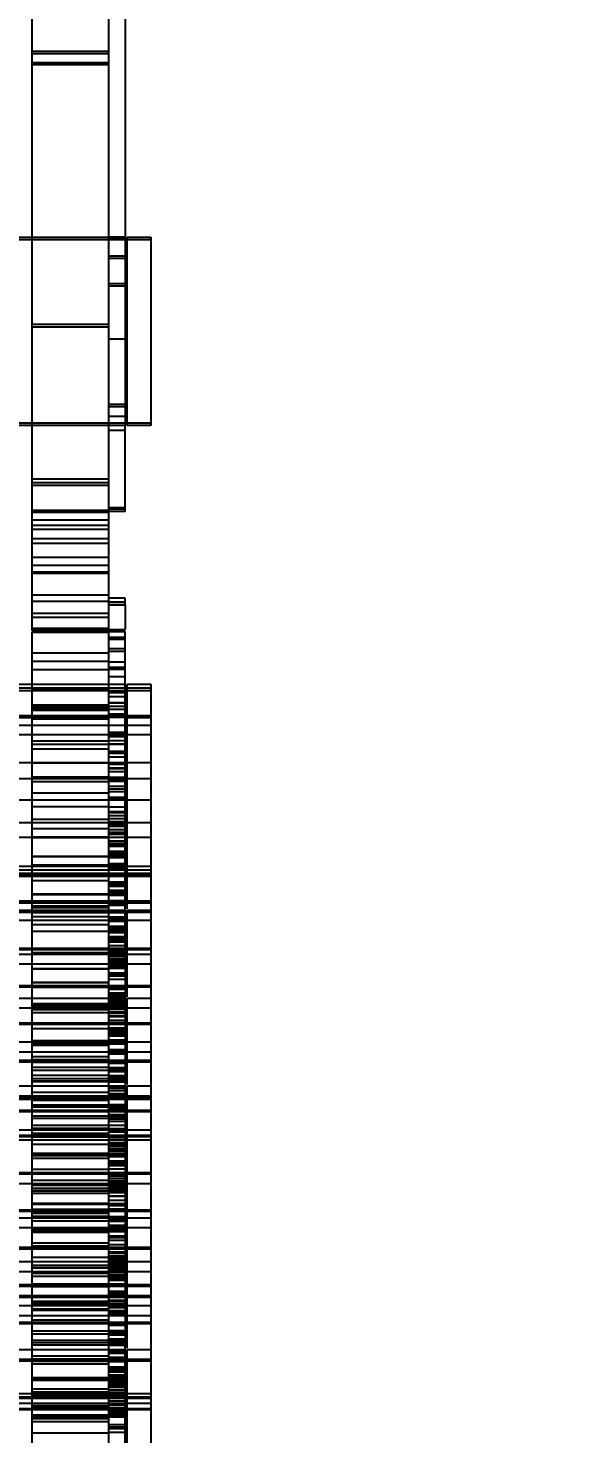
# Model space of a CAD drawing. Header units: metres. Extents: x 0 to 63075, y 0 to 44550.
# Drawn here: x 40383.95 to 40394.72, y 16368.1 to 16396.01 of the extents above; entities that cross this region are included whole.
import ezdxf

# ---------------------------------------------------------------- set-up
doc = ezdxf.new("R2010")
doc.units = ezdxf.units.M
doc.header["$LTSCALE"] = 75
doc.linetypes.add('HIDDEN2', pattern=[4.7625, 3.175, -1.5875])
doc.layers.add('SDM', color=7, linetype='Continuous')
doc.layers.add('ST1', color=7, linetype='HIDDEN2')
doc.styles.add('ROMANS', font='ROMANS.SHX')
doc.dimstyles.new('75___1-75', dxfattribs={"dimscale": 75, "dimtxt": 2.5, "dimasz": 2, "dimexe": 1.5, "dimexo": 1, "dimgap": 0.5, "dimtad": 1, "dimdec": 0, "dimzin": 12, "dimtxsty": 'ROMANS', "dimcen": 0, "dimclrd": 256, "dimclre": 256, "dimclrt": 3, "dimazin": 3, "dimtfac": 1, "dimtdec": 0, "dimtmove": 0, "dimatfit": 0, "dimfxl": 1, "dimlwd": -1, "dimlwe": -1, "dimarcsym": 0})

# ---------------------------------------------------------------- blocks, each defined once
blk = doc.blocks.new('*D33')
at = {"layer": 'Defpoints', "color": 0, "transparency": 16777216}
for p in [(40258.386, 16728.439), (42591.048, 16728.439), (40410.623, 16285.374)]:
    blk.add_point(p, dxfattribs=at)
at = {"layer": 'SDM', "transparency": 16777216}
for p, q in [((42591.048, 16878.439), (42591.048, 17585.582)), ((40333.386, 16728.439), (42703.548, 16728.439)), ((42591.048, 16285.374), (42591.048, 16728.439)), ((40485.623, 16285.374), (42703.548, 16285.374)), ((42591.048, 16135.374), (42591.048, 15985.374))]:
    blk.add_line(p, q, dxfattribs=at)
for points in [[(42566.048, 16878.439), (42616.048, 16878.439), (42591.048, 16728.439)], [(42566.048, 16135.374), (42616.048, 16135.374), (42591.048, 16285.374)]]:
    blk.add_solid(points, dxfattribs=at)
at = {"layer": 'SDM', "color": 3, "transparency": 16777216, "insert": (42459.798, 17307.01), "char_height": 187.5, "attachment_point": 5, "rotation": 90, "style": 'ROMANS'}
blk.add_mtext('443', dxfattribs=at)
blk = doc.blocks.new('A$Cb88ac2a3')
at = {"layer": 'ST1'}
for p, q in [((75.843, 1466.595), (75.843, 1455.363)), ((77.363, 1466.595), (77.363, 1455.363)), ((75.511, 1458.825), (75.511, 1447.984)), ((75.843, 1455.415), (77.363, 1455.415)), ((75.843, 1455.363), (77.363, 1455.363)), ((75.843, 1455.363), (75.843, 1449.942)), ((77.363, 1455.363), (77.363, 1449.942)), ((75.843, 1455.189), (77.363, 1455.189)), ((75.843, 1455.146), (77.363, 1455.146)), ((75, 1451.724), (75, 1451.679)), ((75.474, 1451.724), (75, 1451.724)), ((75, 1451.679), (75, 1451.409)), ((75.474, 1451.679), (75, 1451.679)), ((75.474, 1451.679), (75.474, 1451.724)), ((75.474, 1447.989), (75.474, 1451.679)), ((75.511, 1451.726), (75.843, 1451.726)), ((77.363, 1451.724), (75.511, 1451.724)), ((75.511, 1451.722), (75.843, 1451.722)), ((75.511, 1451.684), (75.843, 1451.684)), ((77.363, 1451.679), (75.511, 1451.679)), ((75.511, 1451.677), (75.843, 1451.677)), ((90.342, 1451.724), (75.843, 1451.724)), ((90.342, 1451.679), (75.843, 1451.679)), ((75, 1451.409), (75, 1447.989)), ((75.843, 1451.355), (75.474, 1451.355)), ((75.843, 1451.31), (75.474, 1451.31)), ((75.511, 1450.801), (75.843, 1450.801)), ((75.511, 1450.755), (75.843, 1450.755)), ((75.843, 1449.992), (77.363, 1449.992)), ((75.843, 1449.942), (77.363, 1449.942)), ((75.843, 1449.942), (75.843, 1443.914)), ((77.363, 1449.942), (77.363, 1443.914)), ((75.511, 1449.701), (75.843, 1449.701)), ((75.474, 1448.403), (75.843, 1448.403)), ((75.474, 1448.358), (75.843, 1448.358)), ((75, 1448.034), (75.474, 1448.034)), ((75, 1447.989), (75.474, 1447.989)), ((75.511, 1448.165), (75.843, 1448.165)), ((75.511, 1448.031), (75.843, 1448.031)), ((75.511, 1447.989), (77.363, 1447.989)), ((75.511, 1447.984), (75.843, 1447.984)), ((75.511, 1446.282), (75.511, 1447.984)), ((75.843, 1448.034), (77.363, 1448.034)), ((75.843, 1448.034), (90.342, 1448.034)), ((75.843, 1447.989), (90.342, 1447.989)), ((75.511, 1447.887), (75.843, 1447.887)), ((77.363, 1446.925), (75.843, 1446.925)), ((77.363, 1446.856), (75.843, 1446.856)), ((77.363, 1446.799), (75.843, 1446.799)), ((75.511, 1446.352), (75.843, 1446.352)), ((75.511, 1446.327), (75.843, 1446.327)), ((75.511, 1446.282), (75.843, 1446.282)), ((77.363, 1446.306), (75.843, 1446.306)), ((77.363, 1446.267), (75.843, 1446.267)), ((77.363, 1446.113), (75.843, 1446.113)), ((75.843, 1446.002), (77.363, 1446.002)), ((77.363, 1445.926), (75.843, 1445.926)), ((75.843, 1445.738), (77.363, 1445.738)), ((75.843, 1445.645), (77.363, 1445.645)), ((77.363, 1445.371), (75.843, 1445.371)), ((75.843, 1445.367), (77.363, 1445.367)), ((75.843, 1445.209), (77.363, 1445.209)), ((75.843, 1445.078), (77.363, 1445.078)), ((77.363, 1445.054), (75.843, 1445.054)), ((77.363, 1444.628), (75.843, 1444.628)), ((75.843, 1444.621), (77.363, 1444.621)), ((75.511, 1444.557), (75.843, 1444.557)), ((75.511, 1444.422), (75.511, 1444.557)), ((75.843, 1444.488), (75.511, 1444.488)), ((75.511, 1444.482), (75.843, 1444.482)), ((75.511, 1444.422), (75.511, 1444.431)), ((75.843, 1444.431), (75.511, 1444.431)), ((75.511, 1444.422), (75.843, 1444.422)), ((75.511, 1444.422), (75.511, 1443.938)), ((75.843, 1444.492), (77.363, 1444.492)), ((75.843, 1444.253), (77.363, 1444.253)), ((77.363, 1444.182), (75.843, 1444.182)), ((75.843, 1443.938), (75.511, 1443.938)), ((75.511, 1443.501), (75.511, 1443.899)), ((75.843, 1443.899), (75.511, 1443.899)), ((75.511, 1443.78), (75.843, 1443.78)), ((75.843, 1443.959), (77.363, 1443.959)), ((75.843, 1443.914), (77.363, 1443.914)), ((75.843, 1443.901), (77.363, 1443.901)), ((75.843, 1443.886), (75.843, 1434.456)), ((77.363, 1443.886), (75.843, 1443.886)), ((75.843, 1443.882), (77.363, 1443.882)), ((77.363, 1443.886), (77.363, 1434.456)), ((75.511, 1443.739), (75.843, 1443.739)), ((75.511, 1443.55), (75.843, 1443.55)), ((75.511, 1443.501), (75.843, 1443.501)), ((75.511, 1442.192), (75.511, 1443.501)), ((75.511, 1443.289), (75.843, 1443.289)), ((75.843, 1443.465), (77.363, 1443.465)), ((77.363, 1443.31), (75.843, 1443.31)), ((75.511, 1443.181), (75.843, 1443.181)), ((75.511, 1443.148), (75.843, 1443.148)), ((75.511, 1443.145), (75.843, 1443.145)), ((75.843, 1443.003), (75.511, 1443.003)), ((75.511, 1442.997), (75.843, 1442.997)), ((77.363, 1443.143), (75.843, 1443.143)), ((75.843, 1443.136), (77.363, 1443.136)), ((75, 1442.85), (75, 1442.724)), ((75.474, 1442.85), (75, 1442.85)), ((75.474, 1442.781), (75, 1442.781)), ((75, 1442.724), (75, 1442.192)), ((75.474, 1442.724), (75, 1442.724)), ((75.474, 1442.724), (75.474, 1442.85)), ((75.474, 1442.192), (75.474, 1442.724)), ((77.363, 1442.85), (75.511, 1442.85)), ((77.363, 1442.781), (75.511, 1442.781)), ((77.363, 1442.724), (75.511, 1442.724)), ((75.843, 1442.686), (75.511, 1442.686)), ((75.511, 1442.678), (75.843, 1442.678)), ((90.342, 1442.85), (75.843, 1442.85)), ((90.342, 1442.781), (75.843, 1442.781)), ((75.843, 1442.768), (77.363, 1442.768)), ((75.843, 1442.748), (77.363, 1442.748)), ((90.342, 1442.724), (75.843, 1442.724)), ((75.511, 1442.481), (75.474, 1442.481)), ((75.843, 1442.412), (75.474, 1442.412)), ((75.511, 1442.598), (75.843, 1442.598)), ((75.511, 1442.481), (75.843, 1442.481)), ((75.511, 1442.474), (75.843, 1442.474)), ((77.363, 1442.438), (75.843, 1442.438)), ((77.363, 1442.401), (75.843, 1442.401)), ((75.843, 1442.397), (77.363, 1442.397)), ((75.474, 1442.231), (75, 1442.231)), ((75, 1442.192), (75, 1441.484)), ((75.474, 1442.192), (75, 1442.192)), ((75.843, 1442.355), (75.474, 1442.355)), ((75.474, 1438.502), (75.474, 1442.192)), ((75.511, 1442.254), (75.843, 1442.254)), ((77.363, 1442.231), (75.511, 1442.231)), ((75.511, 1442.192), (75.843, 1442.192)), ((75.511, 1441.171), (75.511, 1442.192)), ((75.843, 1442.36), (77.363, 1442.36)), ((75.843, 1442.326), (77.363, 1442.326)), ((90.342, 1442.231), (75.843, 1442.231)), ((77.363, 1442.192), (75.843, 1442.192)), ((90.342, 1442.192), (75.843, 1442.192)), ((75.843, 1442.157), (77.363, 1442.157)), ((75.474, 1442.038), (75, 1442.038)), ((75.474, 1441.851), (75, 1441.851)), ((75.843, 1441.862), (75.474, 1441.862)), ((75.843, 1441.823), (75.474, 1441.823)), ((77.363, 1442.038), (75.511, 1442.038)), ((75.511, 1441.89), (75.843, 1441.89)), ((77.363, 1441.851), (75.511, 1441.851)), ((90.342, 1442.038), (75.843, 1442.038)), ((90.342, 1441.851), (75.843, 1441.851)), ((75.843, 1441.669), (75.474, 1441.669)), ((75.511, 1441.806), (75.843, 1441.806)), ((75.511, 1441.804), (75.843, 1441.804)), ((75.511, 1441.724), (75.843, 1441.724)), ((75.511, 1441.65), (75.843, 1441.65)), ((75.843, 1441.721), (77.363, 1441.721)), ((77.363, 1441.658), (75.843, 1441.658)), ((75.843, 1441.651), (77.363, 1441.651)), ((77.363, 1441.566), (75.843, 1441.566)), ((75, 1441.484), (75, 1438.502)), ((75.474, 1441.296), (75, 1441.296)), ((75.843, 1441.482), (75.474, 1441.482)), ((75.843, 1441.518), (75.511, 1441.518)), ((75.511, 1441.512), (75.843, 1441.512)), ((75.511, 1441.404), (75.843, 1441.404)), ((75.511, 1441.403), (75.843, 1441.403)), ((77.363, 1441.296), (75.511, 1441.296)), ((75.511, 1441.257), (75.843, 1441.257)), ((90.342, 1441.296), (75.843, 1441.296)), ((75.843, 1441.283), (77.363, 1441.283)), ((75.474, 1440.979), (75, 1440.979)), ((75.511, 1441.182), (75.843, 1441.182)), ((75.511, 1441.176), (75.843, 1441.176)), ((75.511, 1437.55), (75.511, 1441.176)), ((75.511, 1441.171), (75.843, 1441.171)), ((75.511, 1441.113), (75.843, 1441.113)), ((75.511, 1441), (75.843, 1441)), ((75.511, 1440.989), (75.843, 1440.989)), ((77.363, 1440.979), (75.511, 1440.979)), ((75.843, 1441.004), (77.363, 1441.004)), ((90.342, 1440.979), (75.843, 1440.979)), ((75.843, 1440.927), (75.474, 1440.927)), ((75.843, 1440.942), (75.511, 1440.942)), ((75.511, 1440.934), (75.843, 1440.934)), ((75.843, 1440.828), (75.511, 1440.828)), ((75.511, 1440.769), (75.843, 1440.769)), ((75.511, 1440.714), (75.843, 1440.714)), ((77.363, 1440.916), (75.843, 1440.916)), ((75.843, 1440.912), (77.363, 1440.912)), ((75.474, 1440.553), (75, 1440.553)), ((75.843, 1440.61), (75.474, 1440.61)), ((75.511, 1440.581), (75.843, 1440.581)), ((77.363, 1440.553), (75.511, 1440.553)), ((75.843, 1440.415), (75.511, 1440.415)), ((77.363, 1440.694), (75.843, 1440.694)), ((90.342, 1440.553), (75.843, 1440.553)), ((75.843, 1440.184), (75.474, 1440.184)), ((75.511, 1440.319), (75.843, 1440.319)), ((75.843, 1440.304), (75.511, 1440.304)), ((75.511, 1440.239), (75.843, 1440.239)), ((75.843, 1440.413), (77.363, 1440.413)), ((77.363, 1440.173), (75.843, 1440.173)), ((75.843, 1440.166), (77.363, 1440.166)), ((75.474, 1440.107), (75, 1440.107)), ((75.511, 1440.12), (75.843, 1440.12)), ((77.363, 1440.107), (75.511, 1440.107)), ((75.511, 1440.083), (75.843, 1440.083)), ((75.511, 1440.062), (75.843, 1440.062)), ((75.511, 1440.046), (75.843, 1440.046)), ((75.843, 1440.033), (75.511, 1440.033)), ((75.511, 1440.027), (75.843, 1440.027)), ((75.511, 1439.958), (75.843, 1439.958)), ((75.511, 1439.906), (75.843, 1439.906)), ((75.511, 1439.885), (75.843, 1439.885)), ((75.511, 1439.867), (75.843, 1439.867)), ((90.342, 1440.107), (75.843, 1440.107)), ((75.843, 1439.977), (77.363, 1439.977)), ((75.474, 1439.811), (75, 1439.811)), ((75.843, 1439.738), (75.474, 1439.738)), ((77.363, 1439.811), (75.511, 1439.811)), ((75.511, 1439.686), (75.843, 1439.686)), ((75.511, 1439.66), (75.843, 1439.66)), ((75.511, 1439.659), (75.843, 1439.659)), ((75.511, 1439.651), (75.843, 1439.651)), ((75.511, 1439.628), (75.843, 1439.628)), ((77.363, 1439.822), (75.843, 1439.822)), ((90.342, 1439.811), (75.843, 1439.811)), ((75.843, 1439.798), (77.363, 1439.798)), ((75.474, 1439.529), (75.511, 1439.529)), ((75.474, 1439.46), (75.843, 1439.46)), ((75.843, 1439.442), (75.474, 1439.442)), ((75.474, 1439.403), (75.843, 1439.403)), ((75.511, 1439.529), (75.843, 1439.529)), ((75.511, 1439.527), (75.843, 1439.527)), ((75.511, 1439.513), (75.843, 1439.513)), ((75.511, 1439.504), (75.843, 1439.504)), ((75.511, 1439.405), (75.843, 1439.405)), ((77.363, 1439.431), (75.843, 1439.431)), ((75.843, 1439.427), (77.363, 1439.427)), ((75.474, 1439.235), (75, 1439.235)), ((75, 1439.16), (75.474, 1439.16)), ((75, 1439.091), (75.474, 1439.091)), ((75.474, 1439.068), (75, 1439.068)), ((75, 1439.034), (75.474, 1439.034)), ((75.511, 1439.284), (75.843, 1439.284)), ((75.511, 1439.256), (75.843, 1439.256)), ((75.511, 1439.235), (75.843, 1439.235)), ((77.363, 1439.235), (75.511, 1439.235)), ((75.511, 1439.229), (75.843, 1439.229)), ((75.843, 1439.198), (75.511, 1439.198)), ((75.511, 1439.19), (75.843, 1439.19)), ((75.511, 1439.16), (77.363, 1439.16)), ((75.511, 1439.091), (77.363, 1439.091)), ((77.363, 1439.068), (75.511, 1439.068)), ((75.511, 1439.034), (77.363, 1439.034)), ((75.843, 1439.259), (77.363, 1439.259)), ((90.342, 1439.235), (75.843, 1439.235)), ((75.843, 1439.16), (90.342, 1439.16)), ((75.843, 1439.091), (90.342, 1439.091)), ((90.342, 1439.068), (75.843, 1439.068)), ((75.843, 1439.034), (90.342, 1439.034)), ((75.474, 1438.91), (75.843, 1438.91)), ((75.474, 1438.871), (75.843, 1438.871)), ((75.843, 1438.866), (75.474, 1438.866)), ((75.843, 1438.93), (75.511, 1438.93)), ((75.511, 1438.837), (75.843, 1438.837)), ((75.511, 1438.834), (75.843, 1438.834)), ((75.511, 1438.754), (75.843, 1438.754)), ((77.363, 1438.95), (75.843, 1438.95)), ((75, 1438.541), (75.474, 1438.541)), ((75, 1438.502), (75, 1438.363)), ((75, 1438.502), (75.474, 1438.502)), ((75.474, 1438.717), (75.843, 1438.717)), ((75.843, 1438.699), (75.474, 1438.699)), ((75.474, 1438.53), (75.843, 1438.53)), ((75.474, 1438.389), (75.474, 1438.502)), ((75.511, 1438.691), (75.843, 1438.691)), ((75.511, 1438.653), (75.843, 1438.653)), ((75.843, 1438.559), (75.511, 1438.559)), ((75.843, 1438.548), (75.511, 1438.548)), ((75.511, 1438.542), (75.843, 1438.542)), ((75.511, 1438.541), (77.363, 1438.541)), ((75.511, 1438.502), (77.363, 1438.502)), ((75.511, 1438.473), (75.843, 1438.473)), ((77.363, 1438.688), (75.843, 1438.688)), ((75.843, 1438.681), (77.363, 1438.681)), ((75.843, 1438.668), (77.363, 1438.668)), ((75.843, 1438.541), (90.342, 1438.541)), ((75.843, 1438.502), (90.342, 1438.502)), ((75, 1438.363), (75, 1437.491)), ((75.474, 1438.363), (75, 1438.363)), ((75, 1438.348), (75.474, 1438.348)), ((75.474, 1438.326), (75, 1438.326)), ((75.474, 1437.491), (75.474, 1438.363)), ((75.511, 1438.458), (75.843, 1438.458)), ((77.363, 1438.363), (75.511, 1438.363)), ((75.511, 1438.348), (77.363, 1438.348)), ((77.363, 1438.326), (75.511, 1438.326)), ((75.511, 1438.317), (75.843, 1438.317)), ((75.511, 1438.312), (75.843, 1438.312)), ((75.843, 1438.23), (75.511, 1438.23)), ((75.511, 1438.201), (75.843, 1438.201)), ((75.843, 1438.443), (77.363, 1438.443)), ((75.843, 1438.413), (77.363, 1438.413)), ((90.342, 1438.363), (75.843, 1438.363)), ((75.843, 1438.348), (90.342, 1438.348)), ((90.342, 1438.326), (75.843, 1438.326)), ((75.843, 1438.313), (77.363, 1438.313)), ((75.843, 1438.232), (77.363, 1438.232)), ((75, 1438.161), (75.474, 1438.161)), ((75.843, 1437.994), (75.474, 1437.994)), ((75.474, 1437.975), (75.843, 1437.975)), ((75.843, 1437.957), (75.474, 1437.957)), ((75.511, 1438.166), (75.843, 1438.166)), ((75.511, 1438.162), (75.843, 1438.162)), ((75.511, 1438.161), (77.363, 1438.161)), ((75.511, 1438.143), (75.843, 1438.143)), ((75.511, 1438.14), (75.843, 1438.14)), ((75.511, 1438.042), (75.843, 1438.042)), ((75.511, 1438.019), (75.843, 1438.019)), ((75.511, 1437.92), (75.843, 1437.92)), ((75.511, 1437.916), (75.843, 1437.916)), ((75.511, 1437.915), (75.843, 1437.915)), ((75.843, 1438.161), (90.342, 1438.161)), ((77.363, 1438.077), (75.843, 1438.077)), ((77.363, 1437.946), (75.843, 1437.946)), ((75.843, 1437.942), (77.363, 1437.942)), ((75.474, 1437.658), (75.843, 1437.658)), ((75.843, 1437.84), (75.511, 1437.84)), ((75.511, 1437.799), (75.843, 1437.799)), ((75.511, 1437.769), (75.843, 1437.769)), ((75.511, 1437.744), (75.843, 1437.744)), ((75.843, 1437.737), (75.511, 1437.737)), ((75, 1437.606), (75.474, 1437.606)), ((75.474, 1437.583), (75, 1437.583)), ((75, 1437.491), (75, 1436.589)), ((75.474, 1437.491), (75, 1437.491)), ((75.474, 1436.645), (75.474, 1437.491)), ((75.511, 1437.606), (77.363, 1437.606)), ((75.511, 1437.59), (75.843, 1437.59)), ((77.363, 1437.583), (75.511, 1437.583)), ((75.511, 1437.55), (75.843, 1437.55)), ((75.511, 1437.55), (75.511, 1429.724)), ((75.511, 1437.512), (75.843, 1437.512)), ((75.511, 1437.491), (75.843, 1437.491)), ((77.363, 1437.491), (75.511, 1437.491)), ((75.843, 1437.454), (75.511, 1437.454)), ((75.511, 1437.453), (75.843, 1437.453)), ((75.511, 1437.445), (75.843, 1437.445)), ((75.843, 1437.445), (75.511, 1437.445)), ((75.511, 1437.39), (75.843, 1437.39)), ((75.511, 1437.349), (75.843, 1437.349)), ((75.843, 1437.606), (90.342, 1437.606)), ((90.342, 1437.583), (75.843, 1437.583)), ((75.843, 1437.515), (77.363, 1437.515)), ((90.342, 1437.491), (75.843, 1437.491)), ((75, 1437.289), (75.474, 1437.289)), ((75.474, 1437.232), (75.843, 1437.232)), ((75.843, 1437.214), (75.474, 1437.214)), ((75.843, 1437.122), (75.474, 1437.122)), ((75.511, 1437.335), (75.843, 1437.335)), ((75.511, 1437.289), (77.363, 1437.289)), ((75.511, 1437.269), (75.843, 1437.269)), ((75.511, 1437.093), (75.843, 1437.093)), ((75.843, 1437.289), (90.342, 1437.289)), ((77.363, 1437.205), (75.843, 1437.205)), ((77.363, 1437.203), (75.843, 1437.203)), ((75.843, 1437.196), (77.363, 1437.196)), ((75, 1436.863), (75.474, 1436.863)), ((75.474, 1436.841), (75, 1436.841)), ((75.843, 1437.063), (75.511, 1437.063)), ((75.511, 1437.057), (75.843, 1437.057)), ((75.511, 1436.988), (75.843, 1436.988)), ((75.511, 1436.863), (77.363, 1436.863)), ((77.363, 1436.841), (75.511, 1436.841)), ((75.843, 1436.815), (75.511, 1436.815)), ((77.363, 1436.932), (75.843, 1436.932)), ((75.843, 1436.924), (77.363, 1436.924)), ((75.843, 1436.863), (90.342, 1436.863)), ((90.342, 1436.841), (75.843, 1436.841)), ((75.843, 1436.828), (77.363, 1436.828)), ((75, 1436.619), (75, 1435.747)), ((75.474, 1436.619), (75, 1436.619)), ((75.474, 1436.786), (75.843, 1436.786)), ((75.474, 1435.747), (75.474, 1436.619)), ((75.511, 1436.716), (75.843, 1436.716)), ((75.511, 1436.714), (75.843, 1436.714)), ((75.511, 1436.681), (75.843, 1436.681)), ((75.511, 1436.658), (75.843, 1436.658)), ((75.511, 1436.647), (75.843, 1436.647)), ((75.511, 1436.641), (75.843, 1436.641)), ((77.363, 1436.619), (75.511, 1436.619)), ((75.511, 1436.573), (75.843, 1436.573)), ((75.511, 1436.568), (75.843, 1436.568)), ((75.511, 1436.557), (75.843, 1436.557)), ((75.511, 1436.534), (75.843, 1436.534)), ((90.342, 1436.619), (75.843, 1436.619)), ((77.363, 1436.508), (75.843, 1436.508)), ((75, 1436.417), (75.474, 1436.417)), ((75.474, 1436.49), (75.843, 1436.49)), ((75.843, 1436.472), (75.474, 1436.472)), ((75.843, 1436.25), (75.474, 1436.25)), ((75.511, 1436.463), (75.843, 1436.463)), ((75.511, 1436.454), (75.843, 1436.454)), ((75.511, 1436.435), (75.843, 1436.435)), ((75.511, 1436.417), (75.843, 1436.417)), ((75.511, 1436.417), (77.363, 1436.417)), ((75.511, 1436.396), (75.843, 1436.396)), ((75.843, 1436.355), (75.511, 1436.355)), ((75.511, 1436.314), (75.843, 1436.314)), ((75.511, 1436.259), (75.843, 1436.259)), ((75.843, 1436.488), (77.363, 1436.488)), ((77.363, 1436.461), (75.843, 1436.461)), ((75.843, 1436.457), (77.363, 1436.457)), ((75.843, 1436.417), (90.342, 1436.417)), ((77.363, 1436.393), (75.843, 1436.393)), ((77.363, 1436.333), (75.843, 1436.333)), ((75, 1436.121), (75.474, 1436.121)), ((75.474, 1436.098), (75, 1436.098)), ((75.511, 1436.172), (75.843, 1436.172)), ((75.511, 1436.17), (75.843, 1436.17)), ((75.511, 1436.121), (77.363, 1436.121)), ((77.363, 1436.098), (75.511, 1436.098)), ((75.511, 1436.024), (75.843, 1436.024)), ((75.843, 1435.992), (75.511, 1435.992)), ((75.843, 1435.96), (75.511, 1435.96)), ((75.843, 1436.121), (90.342, 1436.121)), ((90.342, 1436.098), (75.843, 1436.098)), ((75.843, 1436.008), (77.363, 1436.008)), ((75, 1435.747), (75, 1434.875)), ((75.474, 1435.747), (75, 1435.747)), ((75.474, 1435.914), (75.843, 1435.914)), ((75.474, 1434.9), (75.474, 1435.747)), ((75.474, 1435.747), (75.843, 1435.747)), ((75.843, 1435.729), (75.474, 1435.729)), ((75.511, 1435.905), (75.843, 1435.905)), ((75.511, 1435.864), (75.843, 1435.864)), ((75.511, 1435.784), (75.843, 1435.784)), ((75.511, 1435.768), (75.843, 1435.768)), ((75.511, 1435.747), (75.843, 1435.747)), ((77.363, 1435.747), (75.511, 1435.747)), ((75.843, 1435.709), (75.511, 1435.709)), ((75.511, 1435.701), (75.843, 1435.701)), ((75.843, 1435.771), (77.363, 1435.771)), ((75.843, 1435.762), (77.363, 1435.762)), ((90.342, 1435.747), (75.843, 1435.747)), ((77.363, 1435.718), (75.843, 1435.718)), ((75.843, 1435.711), (77.363, 1435.711)), ((75.843, 1435.676), (77.363, 1435.676)), ((75, 1435.545), (75.474, 1435.545)), ((75.511, 1435.591), (75.843, 1435.591)), ((75.843, 1435.578), (75.511, 1435.578)), ((75.511, 1435.572), (75.843, 1435.572)), ((75.511, 1435.545), (77.363, 1435.545)), ((75.511, 1435.503), (75.843, 1435.503)), ((75.843, 1435.545), (90.342, 1435.545)), ((77.363, 1435.461), (75.843, 1435.461)), ((75, 1435.378), (75.474, 1435.378)), ((75.474, 1435.356), (75, 1435.356)), ((75.843, 1435.378), (75.474, 1435.378)), ((75.511, 1435.378), (77.363, 1435.378)), ((77.363, 1435.356), (75.511, 1435.356)), ((75.511, 1435.349), (75.843, 1435.349)), ((75.511, 1435.347), (75.843, 1435.347)), ((75.511, 1435.318), (75.843, 1435.318)), ((75.511, 1435.231), (75.843, 1435.231)), ((75.511, 1435.196), (75.843, 1435.196)), ((75.511, 1435.173), (75.843, 1435.173)), ((75.511, 1435.162), (75.843, 1435.162)), ((75.511, 1435.156), (75.843, 1435.156)), ((75.843, 1435.391), (77.363, 1435.391)), ((75.843, 1435.378), (90.342, 1435.378)), ((90.342, 1435.356), (75.843, 1435.356)), ((75.843, 1435.343), (77.363, 1435.343)), ((75.843, 1435.24), (77.363, 1435.24)), ((75.843, 1435.18), (77.363, 1435.18)), ((75, 1434.875), (75, 1434.366)), ((75.474, 1434.875), (75, 1434.875)), ((75.474, 1435.042), (75.843, 1435.042)), ((75.474, 1435.005), (75.843, 1435.005)), ((75.843, 1434.987), (75.474, 1434.987)), ((75.474, 1434.366), (75.474, 1434.875)), ((75.511, 1435.072), (75.843, 1435.072)), ((75.843, 1435.071), (75.511, 1435.071)), ((75.511, 1435.049), (75.843, 1435.049)), ((75.511, 1434.969), (75.843, 1434.969)), ((75.511, 1434.95), (75.843, 1434.95)), ((77.363, 1434.875), (75.511, 1434.875)), ((75.843, 1434.87), (75.511, 1434.87)), ((75.843, 1435.085), (77.363, 1435.085)), ((77.363, 1435.023), (75.843, 1435.023)), ((75.843, 1435.016), (77.363, 1435.016)), ((77.363, 1434.976), (75.843, 1434.976)), ((75.843, 1434.972), (77.363, 1434.972)), ((75.843, 1434.959), (77.363, 1434.959)), ((90.342, 1434.875), (75.843, 1434.875)), ((75, 1434.673), (75.474, 1434.673)), ((75, 1434.636), (75.474, 1434.636)), ((75.474, 1434.613), (75, 1434.613)), ((75.511, 1434.829), (75.843, 1434.829)), ((75.511, 1434.829), (75.843, 1434.829)), ((75.511, 1434.824), (75.843, 1434.824)), ((75.511, 1434.774), (75.843, 1434.774)), ((75.511, 1434.719), (75.843, 1434.719)), ((75.511, 1434.71), (75.843, 1434.71)), ((75.511, 1434.673), (75.843, 1434.673)), ((75.511, 1434.673), (77.363, 1434.673)), ((75.511, 1434.652), (75.843, 1434.652)), ((75.511, 1434.636), (77.363, 1434.636)), ((77.363, 1434.613), (75.511, 1434.613)), ((75.843, 1434.744), (77.363, 1434.744)), ((75.843, 1434.673), (90.342, 1434.673)), ((77.363, 1434.649), (75.843, 1434.649)), ((75.843, 1434.636), (90.342, 1434.636)), ((90.342, 1434.613), (75.843, 1434.613)), ((77.363, 1434.589), (75.843, 1434.589)), ((75.474, 1434.396), (75, 1434.396)), ((75, 1434.366), (75, 1433.658)), ((75.474, 1434.366), (75, 1434.366)), ((75.843, 1434.506), (75.474, 1434.506)), ((75.474, 1430.676), (75.474, 1434.366)), ((75.843, 1434.475), (75.511, 1434.475)), ((75.511, 1434.427), (75.843, 1434.427)), ((75.511, 1434.426), (75.843, 1434.426)), ((75.511, 1434.42), (75.843, 1434.42)), ((77.363, 1434.396), (75.511, 1434.396)), ((75.511, 1434.379), (75.843, 1434.379)), ((77.363, 1434.366), (75.511, 1434.366)), ((75.511, 1434.299), (75.843, 1434.299)), ((75.511, 1434.28), (75.843, 1434.28)), ((75.843, 1434.494), (77.363, 1434.494)), ((75.843, 1434.456), (77.363, 1434.456)), ((75.843, 1434.456), (75.843, 1430.542)), ((90.342, 1434.396), (75.843, 1434.396)), ((90.342, 1434.366), (75.843, 1434.366)), ((75.843, 1434.277), (77.363, 1434.277)), ((77.363, 1434.456), (77.363, 1430.542)), ((75.474, 1434.002), (75, 1434.002)), ((75.474, 1434.262), (75.843, 1434.262)), ((75.843, 1434.244), (75.474, 1434.244)), ((75.474, 1434.17), (75.843, 1434.17)), ((75.843, 1434.027), (75.474, 1434.027)), ((75.843, 1433.997), (75.474, 1433.997)), ((75.843, 1434.248), (75.511, 1434.248)), ((75.511, 1434.246), (75.843, 1434.246)), ((75.511, 1434.215), (75.843, 1434.215)), ((75.843, 1434.093), (75.511, 1434.093)), ((75.511, 1434.087), (75.843, 1434.087)), ((75.511, 1434.023), (75.843, 1434.023)), ((75.511, 1434.018), (75.843, 1434.018)), ((75.511, 1434.002), (75.843, 1434.002)), ((77.363, 1434.002), (75.511, 1434.002)), ((75.843, 1434.273), (77.363, 1434.273)), ((77.363, 1434.233), (75.843, 1434.233)), ((75.843, 1434.226), (77.363, 1434.226)), ((75.843, 1434.086), (77.363, 1434.086)), ((75.843, 1434.027), (77.363, 1434.027)), ((90.342, 1434.002), (75.843, 1434.002)), ((75, 1433.893), (75.474, 1433.893)), ((75.474, 1433.871), (75, 1433.871)), ((75, 1433.801), (75.474, 1433.801)), ((75.843, 1433.965), (75.511, 1433.965)), ((75.511, 1433.957), (75.843, 1433.957)), ((75.511, 1433.893), (77.363, 1433.893)), ((77.363, 1433.871), (75.511, 1433.871)), ((75.511, 1433.847), (75.843, 1433.847)), ((75.511, 1433.801), (77.363, 1433.801)), ((75.511, 1433.746), (75.843, 1433.746)), ((75.843, 1433.932), (77.363, 1433.932)), ((75.843, 1433.906), (77.363, 1433.906)), ((75.843, 1433.893), (90.342, 1433.893)), ((90.342, 1433.871), (75.843, 1433.871)), ((75.843, 1433.858), (77.363, 1433.858)), ((75.843, 1433.801), (90.342, 1433.801)), ((77.363, 1433.717), (75.843, 1433.717)), ((75, 1433.658), (75, 1430.676)), ((75.843, 1433.633), (75.474, 1433.633)), ((75.474, 1433.52), (75.843, 1433.52)), ((75.843, 1433.502), (75.474, 1433.502)), ((75.511, 1433.711), (75.843, 1433.711)), ((75.511, 1433.688), (75.843, 1433.688)), ((75.511, 1433.677), (75.843, 1433.677)), ((75.511, 1433.671), (75.843, 1433.671)), ((75.511, 1433.604), (75.843, 1433.604)), ((75.511, 1433.587), (75.843, 1433.587)), ((75.511, 1433.564), (75.843, 1433.564)), ((75.511, 1433.465), (75.843, 1433.465)), ((77.363, 1433.538), (75.843, 1433.538)), ((75.843, 1433.531), (77.363, 1433.531)), ((75.843, 1433.495), (77.363, 1433.495)), ((77.363, 1433.491), (75.843, 1433.491)), ((75.843, 1433.487), (77.363, 1433.487)), ((75.474, 1433.298), (75.843, 1433.298)), ((75.843, 1433.385), (75.511, 1433.385)), ((75.511, 1433.344), (75.843, 1433.344)), ((75.843, 1433.327), (75.511, 1433.327)), ((75.511, 1433.289), (75.843, 1433.289)), ((75.511, 1433.225), (75.843, 1433.225)), ((75.843, 1433.436), (77.363, 1433.436)), ((75.843, 1433.214), (77.363, 1433.214)), ((75, 1433.151), (75.474, 1433.151)), ((75.474, 1433.13), (75, 1433.13)), ((75.474, 1433.128), (75, 1433.128)), ((75, 1432.929), (75.474, 1432.929)), ((75.511, 1433.151), (77.363, 1433.151)), ((77.363, 1433.13), (75.511, 1433.13)), ((77.363, 1433.128), (75.511, 1433.128)), ((75.511, 1433.085), (75.843, 1433.085)), ((75.511, 1433.079), (75.843, 1433.079)), ((75.511, 1433.03), (75.843, 1433.03)), ((75.843, 1432.99), (75.511, 1432.99)), ((75.511, 1432.974), (75.843, 1432.974)), ((75.511, 1432.966), (75.843, 1432.966)), ((75.511, 1432.935), (75.843, 1432.935)), ((75.511, 1432.929), (75.843, 1432.929)), ((75.511, 1432.929), (77.363, 1432.929)), ((75.511, 1432.908), (75.843, 1432.908)), ((75.511, 1432.894), (75.843, 1432.894)), ((75.843, 1433.151), (90.342, 1433.151)), ((90.342, 1433.13), (75.843, 1433.13)), ((90.342, 1433.128), (75.843, 1433.128)), ((75.843, 1433), (77.363, 1433)), ((75.843, 1432.929), (90.342, 1432.929)), ((77.363, 1432.904), (75.843, 1432.904)), ((75.474, 1432.777), (75.843, 1432.777)), ((75.843, 1432.761), (75.474, 1432.761)), ((75.843, 1432.759), (75.474, 1432.759)), ((75.511, 1432.854), (75.843, 1432.854)), ((75.511, 1432.822), (75.843, 1432.822)), ((75.511, 1432.814), (75.843, 1432.814)), ((75.511, 1432.683), (75.843, 1432.683)), ((75.511, 1432.682), (75.843, 1432.682)), ((75.843, 1432.608), (75.511, 1432.608)), ((75.511, 1432.602), (75.843, 1432.602)), ((77.363, 1432.845), (75.843, 1432.845)), ((75.843, 1432.792), (77.363, 1432.792)), ((75.843, 1432.788), (77.363, 1432.788)), ((77.363, 1432.748), (75.843, 1432.748)), ((75.843, 1432.741), (77.363, 1432.741)), ((75, 1432.408), (75.474, 1432.408)), ((75.474, 1432.386), (75, 1432.386)), ((75.474, 1432.426), (75.843, 1432.426)), ((75.511, 1432.536), (75.843, 1432.536)), ((75.511, 1432.533), (75.843, 1432.533)), ((75.843, 1432.504), (75.511, 1432.504)), ((75.511, 1432.408), (77.363, 1432.408)), ((77.363, 1432.386), (75.511, 1432.386)), ((77.363, 1432.548), (75.843, 1432.548)), ((77.363, 1432.526), (75.843, 1432.526)), ((75.843, 1432.421), (77.363, 1432.421)), ((75.843, 1432.408), (90.342, 1432.408)), ((90.342, 1432.386), (75.843, 1432.386)), ((75.843, 1432.373), (77.363, 1432.373)), ((75.843, 1432.342), (77.363, 1432.342)), ((75.474, 1432.258), (75, 1432.258)), ((75, 1432.057), (75.474, 1432.057)), ((75.511, 1432.279), (75.843, 1432.279)), ((75.511, 1432.261), (75.843, 1432.261)), ((75.511, 1432.258), (75.843, 1432.258)), ((77.363, 1432.258), (75.511, 1432.258)), ((75.511, 1432.226), (75.843, 1432.226)), ((75.843, 1432.221), (75.511, 1432.221)), ((75.511, 1432.213), (75.843, 1432.213)), ((75.511, 1432.203), (75.843, 1432.203)), ((75.511, 1432.192), (75.843, 1432.192)), ((75.511, 1432.186), (75.843, 1432.186)), ((75.511, 1432.102), (75.843, 1432.102)), ((75.511, 1432.102), (75.843, 1432.102)), ((75.511, 1432.079), (75.843, 1432.079)), ((75.511, 1432.057), (77.363, 1432.057)), ((75.843, 1432.283), (77.363, 1432.283)), ((90.342, 1432.258), (75.843, 1432.258)), ((75.843, 1432.187), (77.363, 1432.187)), ((75.843, 1432.057), (90.342, 1432.057)), ((77.363, 1432.053), (75.843, 1432.053)), ((75.843, 1432.046), (77.363, 1432.046)), ((75.474, 1432.035), (75.843, 1432.035)), ((75.843, 1432.017), (75.474, 1432.017)), ((75.843, 1431.889), (75.474, 1431.889)), ((75.511, 1431.98), (75.843, 1431.98)), ((75.843, 1431.9), (75.511, 1431.9)), ((75.511, 1431.86), (75.843, 1431.86)), ((75.511, 1431.859), (75.843, 1431.859)), ((75.511, 1431.804), (75.843, 1431.804)), ((77.363, 1432.006), (75.843, 1432.006)), ((75.843, 1432.002), (77.363, 1432.002)), ((77.363, 1431.973), (75.843, 1431.973)), ((75, 1431.666), (75.474, 1431.666)), ((75.474, 1431.643), (75, 1431.643)), ((75.474, 1431.554), (75.843, 1431.554)), ((75.511, 1431.72), (75.843, 1431.72)), ((75.511, 1431.666), (77.363, 1431.666)), ((77.363, 1431.643), (75.511, 1431.643)), ((75.843, 1431.583), (75.511, 1431.583)), ((75.843, 1431.505), (75.511, 1431.505)), ((75.843, 1431.751), (77.363, 1431.751)), ((75.843, 1431.692), (77.363, 1431.692)), ((75.843, 1431.666), (90.342, 1431.666)), ((90.342, 1431.643), (75.843, 1431.643)), ((75.474, 1431.386), (75, 1431.386)), ((75.474, 1431.292), (75.843, 1431.292)), ((75.843, 1431.274), (75.474, 1431.274)), ((75.511, 1431.481), (75.843, 1431.481)), ((75.511, 1431.45), (75.843, 1431.45)), ((75.511, 1431.409), (75.843, 1431.409)), ((77.363, 1431.386), (75.511, 1431.386)), ((75.511, 1431.341), (75.843, 1431.341)), ((75.511, 1431.335), (75.843, 1431.335)), ((75.511, 1431.329), (75.843, 1431.329)), ((75.511, 1431.23), (75.843, 1431.23)), ((75.511, 1431.222), (75.843, 1431.222)), ((75.843, 1431.47), (77.363, 1431.47)), ((90.342, 1431.386), (75.843, 1431.386)), ((75.843, 1431.307), (77.363, 1431.307)), ((75.843, 1431.303), (77.363, 1431.303)), ((77.363, 1431.263), (75.843, 1431.263)), ((75.843, 1431.256), (77.363, 1431.256)), ((75.843, 1431.255), (77.363, 1431.255)), ((75, 1431.185), (75.474, 1431.185)), ((75.474, 1431.075), (75.843, 1431.075)), ((75.474, 1431.045), (75.843, 1431.045)), ((75.843, 1431.017), (75.474, 1431.017)), ((75.511, 1431.185), (75.843, 1431.185)), ((75.511, 1431.185), (77.363, 1431.185)), ((75.511, 1431.164), (75.843, 1431.164)), ((75.843, 1431.123), (75.511, 1431.123)), ((75.511, 1431.117), (75.843, 1431.117)), ((75.511, 1431.048), (75.843, 1431.048)), ((75.511, 1430.939), (75.843, 1430.939)), ((75.511, 1430.938), (75.843, 1430.938)), ((75.843, 1431.185), (90.342, 1431.185)), ((77.363, 1431.16), (75.843, 1431.16)), ((77.363, 1431.101), (75.843, 1431.101)), ((75.843, 1430.936), (77.363, 1430.936)), ((75, 1430.923), (75.474, 1430.923)), ((75.474, 1430.901), (75, 1430.901)), ((75, 1430.706), (75.474, 1430.706)), ((75, 1430.676), (75, 1430.514)), ((75, 1430.676), (75.474, 1430.676)), ((75.474, 1430.681), (75.843, 1430.681)), ((75.474, 1430.514), (75.474, 1430.676)), ((75.511, 1430.923), (77.363, 1430.923)), ((77.363, 1430.901), (75.511, 1430.901)), ((75.511, 1430.792), (75.843, 1430.792)), ((75.511, 1430.776), (75.843, 1430.776)), ((75.843, 1430.76), (75.511, 1430.76)), ((75.511, 1430.741), (75.843, 1430.741)), ((75.511, 1430.718), (75.843, 1430.718)), ((75.511, 1430.707), (75.843, 1430.707)), ((75.511, 1430.707), (75.843, 1430.707)), ((75.511, 1430.701), (75.843, 1430.701)), ((75.511, 1430.676), (77.363, 1430.676)), ((75.843, 1430.923), (90.342, 1430.923)), ((90.342, 1430.901), (75.843, 1430.901)), ((75.843, 1430.888), (77.363, 1430.888)), ((75.843, 1430.706), (77.363, 1430.706)), ((75.843, 1430.706), (90.342, 1430.706)), ((75.843, 1430.676), (90.342, 1430.676)), ((75, 1430.514), (75, 1429.642)), ((75.474, 1430.514), (75, 1430.514)), ((75.474, 1430.55), (75.843, 1430.55)), ((75.843, 1430.532), (75.474, 1430.532)), ((75.474, 1429.668), (75.474, 1430.514)), ((75.511, 1430.617), (75.843, 1430.617)), ((75.511, 1430.594), (75.843, 1430.594)), ((75.511, 1430.535), (75.843, 1430.535)), ((75.511, 1430.514), (75.843, 1430.514)), ((77.363, 1430.514), (75.511, 1430.514)), ((75.511, 1430.495), (75.843, 1430.495)), ((75.843, 1430.477), (75.511, 1430.477)), ((75.511, 1430.468), (75.843, 1430.468)), ((75.843, 1430.415), (75.511, 1430.415)), ((75.511, 1430.374), (75.843, 1430.374)), ((75.843, 1430.598), (77.363, 1430.598)), ((75.843, 1430.577), (77.363, 1430.577)), ((77.363, 1430.568), (75.843, 1430.568)), ((75.843, 1430.561), (77.363, 1430.561)), ((75.843, 1430.542), (77.363, 1430.542)), ((75.843, 1430.542), (75.843, 1426.601)), ((75.843, 1430.538), (77.363, 1430.538)), ((77.363, 1430.521), (75.843, 1430.521)), ((75.843, 1430.517), (77.363, 1430.517)), ((90.342, 1430.514), (75.843, 1430.514)), ((75.843, 1430.443), (77.363, 1430.443)), ((75.843, 1430.437), (77.363, 1430.437)), ((75.843, 1430.419), (77.363, 1430.419)), ((77.363, 1430.542), (77.363, 1426.601)), ((75, 1430.312), (75.474, 1430.312)), ((75, 1430.181), (75.474, 1430.181)), ((75.474, 1430.158), (75, 1430.158)), ((75.843, 1430.145), (75.474, 1430.145)), ((75.511, 1430.358), (75.843, 1430.358)), ((75.511, 1430.319), (75.843, 1430.319)), ((75.511, 1430.312), (77.363, 1430.312)), ((75.511, 1430.181), (77.363, 1430.181)), ((75.843, 1430.18), (75.511, 1430.18)), ((75.843, 1430.158), (75.511, 1430.158)), ((77.363, 1430.158), (75.511, 1430.158)), ((75.511, 1430.116), (75.843, 1430.116)), ((75.843, 1430.312), (90.342, 1430.312)), ((77.363, 1430.228), (75.843, 1430.228)), ((75.843, 1430.181), (90.342, 1430.181)), ((90.342, 1430.158), (75.843, 1430.158)), ((75.474, 1429.809), (75.843, 1429.809)), ((75.843, 1430.02), (75.511, 1430.02)), ((75.511, 1430.015), (75.843, 1430.015)), ((75.511, 1429.994), (75.843, 1429.994)), ((75.511, 1429.965), (75.843, 1429.965)), ((75.511, 1429.924), (75.843, 1429.924)), ((75.511, 1429.844), (75.843, 1429.844)), ((75.843, 1429.838), (75.511, 1429.838)), ((75.843, 1430.007), (77.363, 1430.007)), ((75.843, 1429.947), (77.363, 1429.947)), ((75.843, 1429.822), (77.363, 1429.822)), ((75.843, 1429.818), (77.363, 1429.818)), ((75, 1429.642), (75, 1428.77)), ((75.474, 1429.642), (75, 1429.642)), ((75.474, 1429.807), (75.843, 1429.807)), ((75.843, 1429.789), (75.474, 1429.789)), ((75.474, 1428.77), (75.474, 1429.642)), ((75.511, 1429.756), (75.843, 1429.756)), ((75.511, 1429.737), (75.843, 1429.737)), ((75.511, 1429.724), (75.843, 1429.724)), ((75.511, 1428.969), (75.511, 1429.724)), ((77.363, 1429.642), (75.511, 1429.642)), ((75.843, 1429.638), (75.511, 1429.638)), ((75.511, 1429.632), (75.843, 1429.632)), ((75.511, 1429.596), (75.843, 1429.596)), ((75.511, 1429.591), (75.843, 1429.591)), ((75.511, 1429.563), (75.843, 1429.563)), ((77.363, 1429.778), (75.843, 1429.778)), ((75.843, 1429.771), (77.363, 1429.771)), ((75.843, 1429.726), (77.363, 1429.726)), ((90.342, 1429.642), (75.843, 1429.642)), ((75, 1429.44), (75.474, 1429.44)), ((75, 1429.438), (75.474, 1429.438)), ((75.474, 1429.416), (75, 1429.416)), ((75.843, 1429.273), (75.474, 1429.273)), ((75.511, 1429.486), (75.843, 1429.486)), ((75.511, 1429.478), (75.843, 1429.478)), ((75.511, 1429.441), (75.843, 1429.441)), ((75.511, 1429.44), (77.363, 1429.44)), ((75.511, 1429.438), (77.363, 1429.438)), ((75.511, 1429.419), (75.843, 1429.419)), ((77.363, 1429.416), (75.511, 1429.416)), ((75.511, 1429.397), (75.843, 1429.397)), ((75.511, 1429.291), (75.843, 1429.291)), ((75.511, 1429.256), (75.843, 1429.256)), ((75.843, 1429.511), (77.363, 1429.511)), ((75.843, 1429.451), (77.363, 1429.451)), ((75.843, 1429.44), (90.342, 1429.44)), ((75.843, 1429.438), (90.342, 1429.438)), ((77.363, 1429.416), (75.843, 1429.416)), ((90.342, 1429.416), (75.843, 1429.416)), ((75.843, 1429.403), (77.363, 1429.403)), ((77.363, 1429.356), (75.843, 1429.356)), ((75.474, 1429.065), (75.843, 1429.065)), ((75.843, 1429.047), (75.474, 1429.047)), ((75.511, 1429.233), (75.843, 1429.233)), ((75.511, 1429.222), (75.843, 1429.222)), ((75.511, 1429.216), (75.843, 1429.216)), ((75.511, 1429.195), (75.843, 1429.195)), ((75.511, 1429.193), (75.843, 1429.193)), ((75.511, 1429.132), (75.843, 1429.132)), ((75.511, 1429.109), (75.843, 1429.109)), ((75.511, 1429.048), (75.843, 1429.048)), ((75.843, 1429.016), (75.511, 1429.016)), ((75.511, 1429.01), (75.843, 1429.01)), ((75.511, 1428.999), (75.843, 1428.999)), ((75.511, 1428.984), (75.843, 1428.984)), ((77.363, 1429.083), (75.843, 1429.083)), ((75.843, 1429.076), (77.363, 1429.076)), ((77.363, 1429.036), (75.843, 1429.036)), ((75.843, 1429.032), (77.363, 1429.032)), ((75, 1428.77), (75, 1428.451)), ((75.474, 1428.77), (75, 1428.77)), ((75, 1428.696), (75.474, 1428.696)), ((75.474, 1428.937), (75.843, 1428.937)), ((75.474, 1428.451), (75.474, 1428.77)), ((75.511, 1428.347), (75.511, 1428.969)), ((75.511, 1428.969), (75.843, 1428.969)), ((75.843, 1428.93), (75.511, 1428.93)), ((75.511, 1428.889), (75.843, 1428.889)), ((75.511, 1428.834), (75.843, 1428.834)), ((75.511, 1428.791), (75.843, 1428.791)), ((75.511, 1428.77), (75.843, 1428.77)), ((77.363, 1428.77), (75.511, 1428.77)), ((75.843, 1428.733), (75.511, 1428.733)), ((75.511, 1428.724), (75.843, 1428.724)), ((75.511, 1428.696), (77.363, 1428.696)), ((75.843, 1428.854), (77.363, 1428.854)), ((75.843, 1428.794), (77.363, 1428.794)), ((90.342, 1428.77), (75.843, 1428.77)), ((77.363, 1428.726), (75.843, 1428.726)), ((77.363, 1428.714), (75.843, 1428.714)), ((75.843, 1428.699), (77.363, 1428.699)), ((75.843, 1428.696), (90.342, 1428.696)), ((75.474, 1428.673), (75, 1428.673)), ((75, 1428.568), (75.474, 1428.568)), ((75.474, 1428.473), (75, 1428.473)), ((75, 1428.451), (75, 1427.16)), ((75.474, 1428.451), (75, 1428.451)), ((75.474, 1424.761), (75.474, 1428.451)), ((77.363, 1428.673), (75.511, 1428.673)), ((75.511, 1428.614), (75.843, 1428.614)), ((75.511, 1428.568), (77.363, 1428.568)), ((75.843, 1428.535), (75.511, 1428.535)), ((75.511, 1428.48), (75.843, 1428.48)), ((77.363, 1428.473), (75.511, 1428.473)), ((77.363, 1428.451), (75.511, 1428.451)), ((75.511, 1428.439), (75.843, 1428.439)), ((90.342, 1428.673), (75.843, 1428.673)), ((75.843, 1428.568), (90.342, 1428.568)), ((75.843, 1428.526), (77.363, 1428.526)), ((75.843, 1428.513), (77.363, 1428.513)), ((77.363, 1428.484), (75.843, 1428.484)), ((90.342, 1428.473), (75.843, 1428.473)), ((90.342, 1428.451), (75.843, 1428.451)), ((75.843, 1428.401), (75.474, 1428.401)), ((75.474, 1428.322), (75.843, 1428.322)), ((75.843, 1428.304), (75.474, 1428.304)), ((75.511, 1428.372), (75.843, 1428.372)), ((75.511, 1428.359), (75.843, 1428.359)), ((75.511, 1428.347), (75.843, 1428.347)), ((75.511, 1426.964), (75.511, 1428.347)), ((75.843, 1428.153), (75.511, 1428.153)), ((75.511, 1428.147), (75.843, 1428.147)), ((75.843, 1428.337), (77.363, 1428.337)), ((75.843, 1428.333), (77.363, 1428.333)), ((75.843, 1428.326), (77.363, 1428.326)), ((75.843, 1428.312), (77.363, 1428.312)), ((77.363, 1428.293), (75.843, 1428.293)), ((75.843, 1428.286), (77.363, 1428.286)), ((75.843, 1428.263), (77.363, 1428.263)), ((75.843, 1428.203), (77.363, 1428.203)), ((75.843, 1428.104), (75.474, 1428.104)), ((75.843, 1428.082), (75.474, 1428.082)), ((75.474, 1428.065), (75.843, 1428.065)), ((75.843, 1428.094), (75.511, 1428.094)), ((75.511, 1428.078), (75.843, 1428.078)), ((75.511, 1427.993), (75.843, 1427.993)), ((75.843, 1427.982), (77.363, 1427.982))]:
    blk.add_line(p, q, dxfattribs=at)

msp = doc.modelspace()

# ---------------------------------------------------------------- block references
at = {"layer": 'SDM', "xscale": -1}
msp.add_blockref('A$Cb88ac2a3', (40461.386, 14940.137), dxfattribs=at)

# ---------------------------------------------------------------- dimensions: what is measured, and where the dimension line sits
at = {"layer": 'SDM'}
dim = msp.add_linear_dim(base=(42591.048, 16728.439), p1=(40410.623, 16285.374), p2=(40258.386, 16728.439), angle=90, dimstyle='75___1-75', dxfattribs=at)
dim.commit()
dim.dimension.update_dxf_attribs({"geometry": '*D33', "text_midpoint": (42459.798, 17307.01)})

doc.saveas('drawing.dxf')
